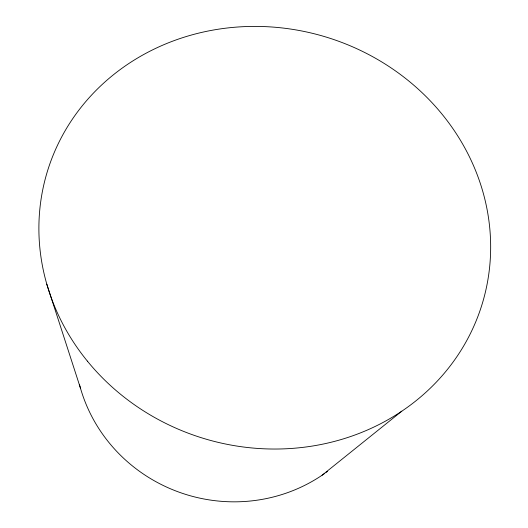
<?xml version="1.0" encoding="UTF-8"?>
<svg xmlns="http://www.w3.org/2000/svg" width="528" height="528" viewBox="0 0 528 528"><rect width="100%" height="100%" fill="white"/><g stroke="black" fill="none" stroke-linecap="round" stroke-linejoin="round"><path stroke-width="0.79" d="M322.113 475.207L401.775 411.206M46.807 284.156L80.507 388.298M327.499 471.405A156.856 151.239 16.7 0 1 326.165 472.382M324.826 473.339A156.856 151.239 16.7 0 1 79.424 384.364M87.41 361.152A227.278 209.821 16.7 0 0 474.599 324.535A227.278 209.821 16.7 0 0 232.307 27.463A227.278 209.821 16.7 0 0 87.41 361.152"/></g></svg>
